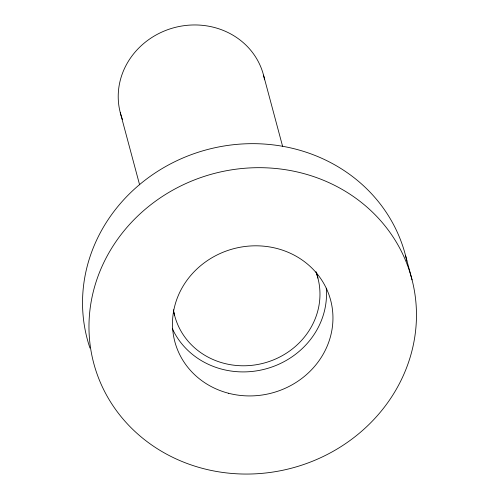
<?xml version="1.0" encoding="UTF-8"?>
<svg xmlns="http://www.w3.org/2000/svg" width="499" height="499" viewBox="0 0 499 499"><rect width="100%" height="100%" fill="white"/><g stroke="black" fill="none" stroke-linecap="round" stroke-linejoin="round"><path stroke-width="0.75" d="M405.631 255.868L412.068 279.889A164.533 152.338 -15 0 1 205.694 469.191A164.533 152.338 -15 0 1 140.394 213.535A164.533 152.338 -15 0 1 412.068 279.889M263.522 75.131L282.659 146.544M316.297 272.086L317.907 278.099M120.271 112.637L139.608 184.798M173.446 311.089L174.656 315.605M326.277 288.173A80.62 74.644 -15 0 1 265.262 369.042A80.62 74.644 -15 0 1 172.386 328.741M89.951 348.034A164.533 152.338 -15 0 1 205.806 149.987A164.533 152.338 -15 0 1 406.847 261.039M121.463 116.647A74.039 68.55 -15 0 1 174.912 27.47A74.039 68.55 -15 0 1 264.557 79.803M122.473 119.467A74.039 68.55 -15 0 1 121.65 117.215M315.923 271.824A74.039 68.55 -15 0 1 263.89 363.104A74.039 68.55 -15 0 1 173.421 309.748M228.498 393.249A80.62 74.644 -15 0 0 331.074 301.901A80.62 74.644 -15 0 0 198.583 267.464A80.62 74.644 -15 0 0 228.498 393.249"/></g></svg>
